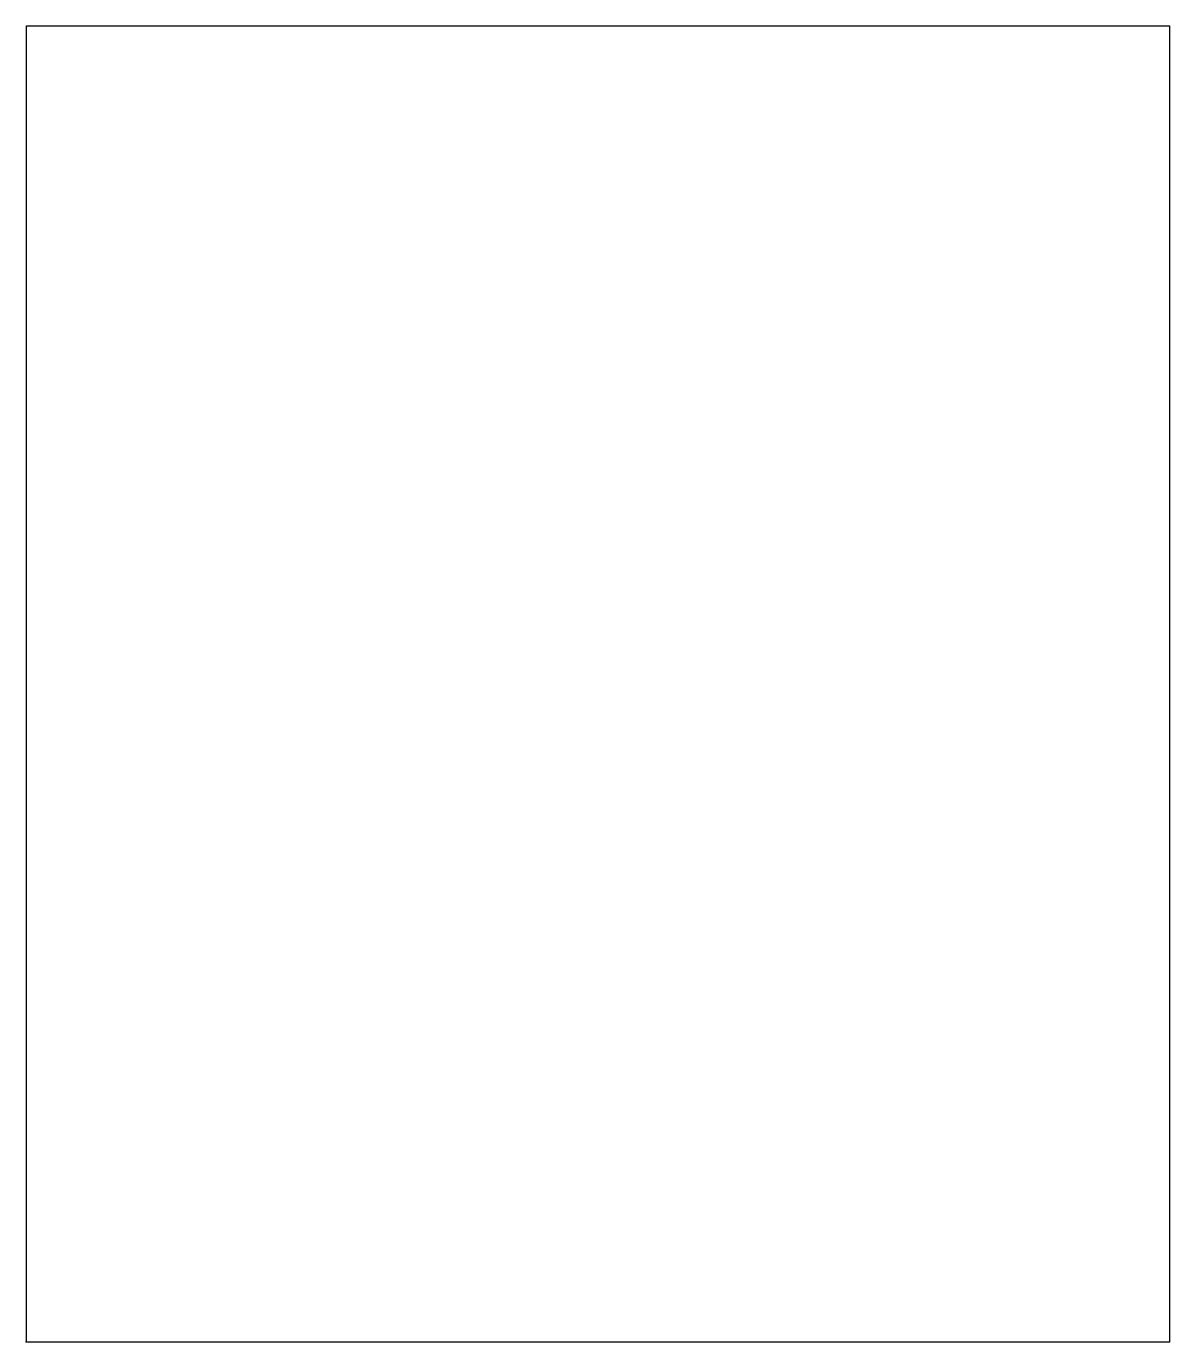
# Model space of a CAD drawing. Header units: millimetres. Extents: x 0 to 332, y 0 to 382.
import ezdxf

# ---------------------------------------------------------------- set-up
doc = ezdxf.new("R2010")
doc.units = ezdxf.units.MM
doc.header["$MEASUREMENT"] = 0
doc.layers.add('Side_Panel_Sketch1', color=7, linetype='Continuous')

# ---------------------------------------------------------------- blocks, each defined once
blk = doc.blocks.new('Side_Panel')
at = {"layer": 'Side_Panel_Sketch1'}
for p, q in [((0, 382), (0, 0)), ((332, 382), (0, 382)), ((332, 0), (332, 382)), ((0, 0), (332, 0))]:
    blk.add_line(p, q, dxfattribs=at)
blk.add_point((0, 0), dxfattribs=at)

msp = doc.modelspace()

# ---------------------------------------------------------------- block references
msp.add_blockref('Side_Panel', (0, 0))

doc.saveas('drawing.dxf')
